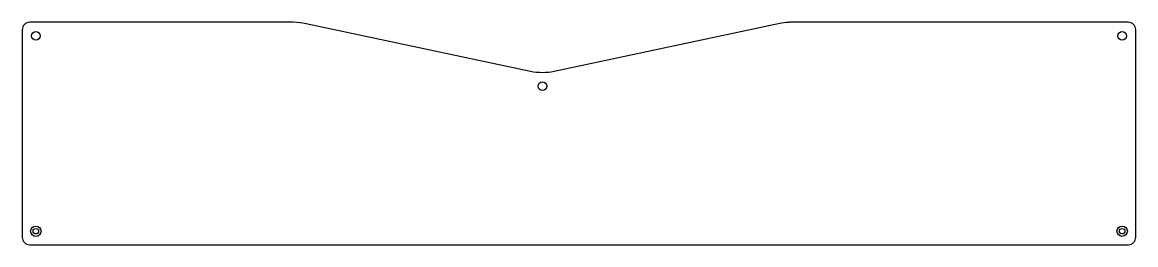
# Model space of a CAD drawing. Header units: millimetres. Extents: x 3 to 453, y 4 to 94.
import ezdxf

# ---------------------------------------------------------------- set-up
doc = ezdxf.new("R2010")
doc.units = ezdxf.units.MM

msp = doc.modelspace()

# ---------------------------------------------------------------- linework, layer by layer
msp.add_lwpolyline([(453.05, 90.52, 0.414214), (450.05, 93.52), (314.23, 93.5, 0.014767), (312.75, 93.46, 0.037047), (309.38, 93), (218.28, 73.6, -0.105375), (208.69, 73.6), (118.08, 92.93, 0.052509), (112.87, 93.48), (6.49, 93.5, 0.414307), (3.49, 90.5), (3.49, 6.5, 0.414207), (6.49, 3.5), (450.06, 3.52, 0.414237), (453.06, 6.52)], format="xyb", close=True)
msp.add_lwpolyline([(453.05, 90.52, 0.414214), (450.05, 93.52), (314.23, 93.5, 0.014767), (312.75, 93.46, 0.037047), (309.38, 93), (218.28, 73.6, -0.105375), (208.69, 73.6), (118.08, 92.93, 0.052509), (112.87, 93.48), (6.49, 93.5, 0.414307), (3.49, 90.5), (3.49, 6.5, 0.414207), (6.49, 3.5), (450.06, 3.52, 0.414237), (453.06, 6.52)], format="xyb", close=True)
for centre, radius in [((8.96, 88.03), 1.75), ((447.58, 88.04), 1.75), ((213.48, 67.62), 1.75), ((8.96, 8.98), 1.1), ((447.59, 8.99), 1.1)]:
    msp.add_circle(centre, radius)
at = {"color": 1}
for centre in [(8.96, 8.98), (447.59, 8.99)]:
    msp.add_circle(centre, 2.1, dxfattribs=at)

doc.saveas('drawing.dxf')
